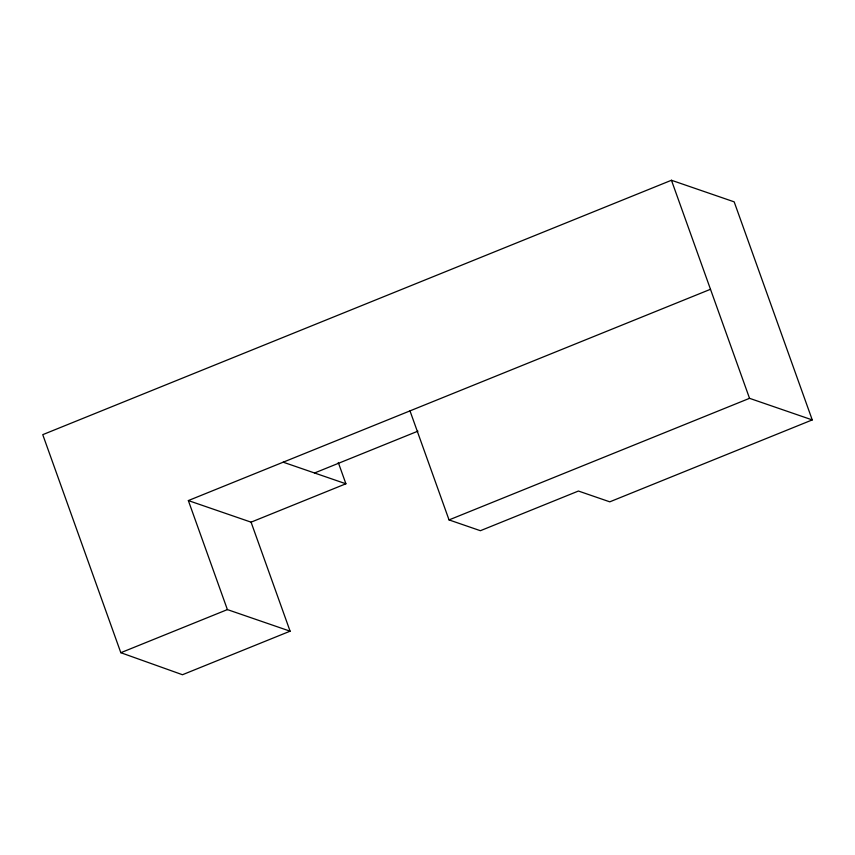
<?xml version="1.0" encoding="UTF-8"?>
<svg xmlns="http://www.w3.org/2000/svg" width="855" height="855" viewBox="0 0 855 855"><rect width="100%" height="100%" fill="white"/><g stroke="black" fill="none" stroke-linecap="round" stroke-linejoin="round"><path stroke-width="1.28" d="M409.994 410.881L449.035 519.915L480.392 530.709L578.429 491.037L609.786 501.832L812.25 419.912L734.178 201.855L671.453 180.266L42.75 434.661L120.822 652.707L182.478 674.734L290.102 631.182L251.071 522.159L188.346 500.57L227.387 609.594L290.102 631.182M188.346 500.57L710.494 289.289M314.544 472.986L417.956 431.144M251.071 522.159L345.901 483.78L338.281 462.48M120.822 652.707L227.387 609.594M449.035 519.915L749.536 398.323L812.25 419.912M283.187 462.192L345.901 483.78M671.453 180.266L749.536 398.323"/></g></svg>
